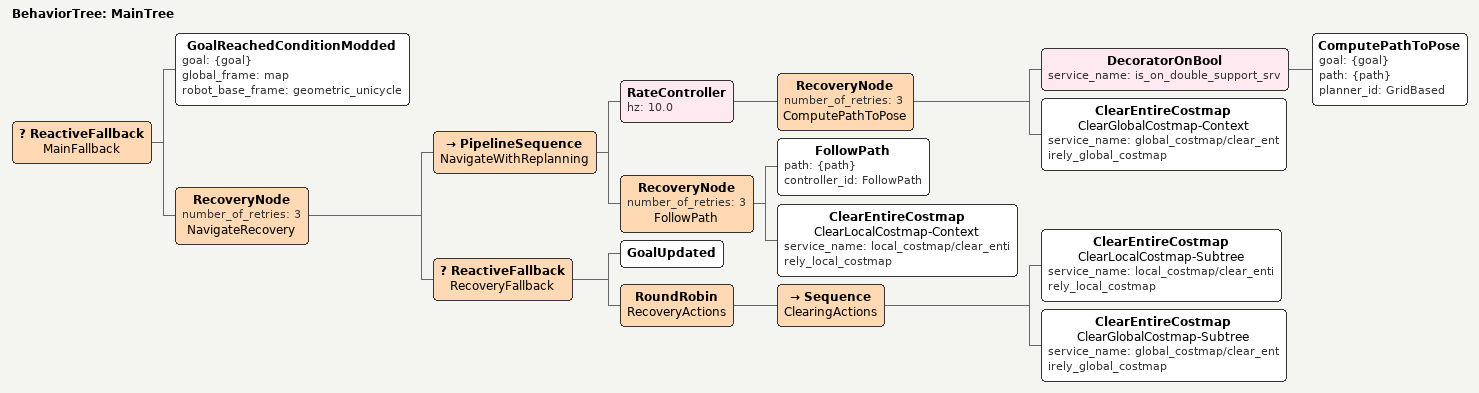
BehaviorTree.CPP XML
<!--
 Copyright (C) 2023 Fondazione Istituto Italiano di Tecnologia (IIT)
 All Rights Reserved.
-->

<root BTCPP_format="4" main_tree="MainTree">
  <BehaviorTree ID="MainTree">
    <ReactiveFallback name="MainFallback">
      <GoalReachedConditionModded goal="{goal}"
                                  global_frame="map"
                                  robot_base_frame="geometric_unicycle"/>

      <RecoveryNode number_of_retries="3" name="NavigateRecovery">
        <PipelineSequence name="NavigateWithReplanning">

          <RateController hz="10.0">
            <RecoveryNode number_of_retries="3" name="ComputePathToPose">

              <DecoratorOnBool service_name="is_on_double_support_srv">
                <ComputePathToPose goal="{goal}"
                                   path="{path}"
                                   planner_id="GridBased"/>
              </DecoratorOnBool>

              <ClearEntireCostmap name="ClearGlobalCostmap-Context"
                                  service_name="global_costmap/clear_entirely_global_costmap"/>
            </RecoveryNode>
          </RateController>

          <RecoveryNode number_of_retries="3" name="FollowPath">
            <FollowPath path="{path}"
                        controller_id="FollowPath"/>

            <ClearEntireCostmap name="ClearLocalCostmap-Context"
                                service_name="local_costmap/clear_entirely_local_costmap"/>
          </RecoveryNode>

        </PipelineSequence>

        <ReactiveFallback name="RecoveryFallback">
          <GoalUpdated/>

          <RoundRobin name="RecoveryActions">
            <Sequence name="ClearingActions">
              <ClearEntireCostmap name="ClearLocalCostmap-Subtree"
                                  service_name="local_costmap/clear_entirely_local_costmap"/>

              <ClearEntireCostmap name="ClearGlobalCostmap-Subtree"
                                  service_name="global_costmap/clear_entirely_global_costmap"/>
            </Sequence>
          </RoundRobin>

        </ReactiveFallback>

      </RecoveryNode>
    </ReactiveFallback>
  </BehaviorTree>

  <TreeNodes>
    <Decorator ID="DecoratorOnBool">
      <input_port name="service_name"
                  type="std::string"
                  default_value="is_on_double_support_srv"/>
    </Decorator>

    <Condition ID="GoalReachedConditionModded">
      <input_port name="goal"
                  type="geometry_msgs::msg::PoseStamped"/>
      <input_port name="global_frame"
                  type="std::string"/>
      <input_port name="robot_base_frame"
                  type="std::string"/>
    </Condition>
  </TreeNodes>
</root>
